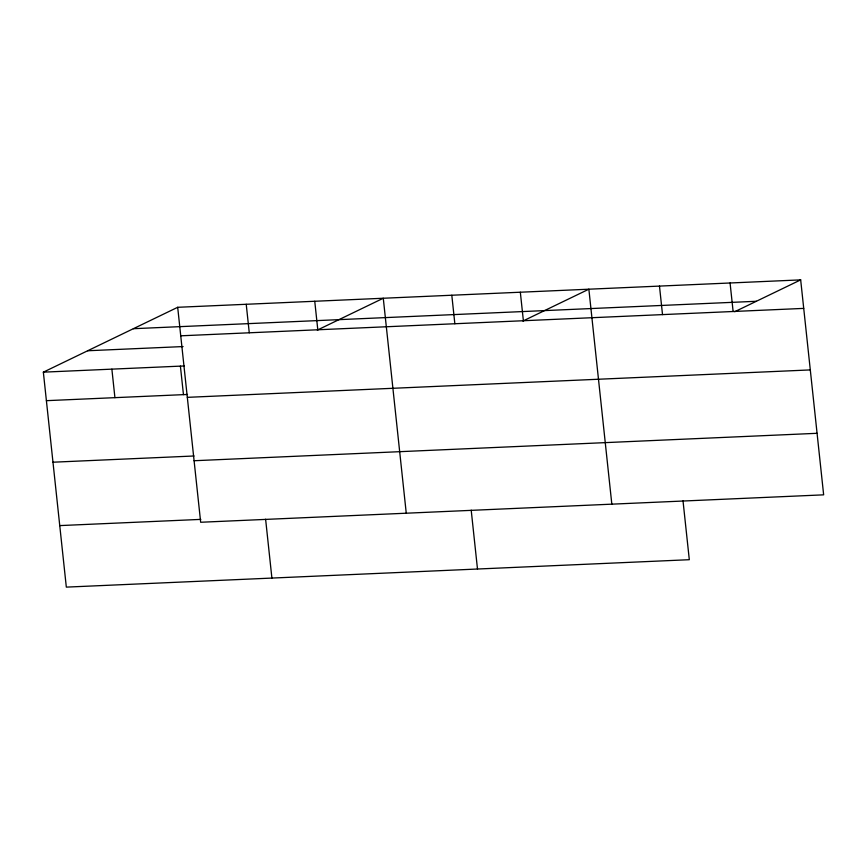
<?xml version="1.0" encoding="UTF-8"?>
<svg xmlns="http://www.w3.org/2000/svg" width="867" height="867" viewBox="0 0 867 867"><rect width="100%" height="100%" fill="white"/><g stroke="black" fill="none" stroke-linecap="round" stroke-linejoin="round"><path stroke-width="1.3" d="M683.012 500.844L689.308 559.703L66.326 587.122L43.35 372.16L177.692 307.297L800.674 279.878L823.65 494.84L200.667 522.259L177.692 307.297M317.311 330.099L383.279 298.248L406.255 513.21M522.888 321.05L588.866 289.199L611.831 504.16M734.707 311.73L800.674 279.878M133.366 328.701L756.338 301.282M180.737 335.811L803.72 308.392M87.686 350.756L183.089 346.562M43.35 372.16L184.433 365.95M46.395 400.673L187.489 394.463M187.315 397.346L810.298 369.916M52.974 462.209L194.056 455.988M194.089 460.735L817.072 433.305M59.747 525.597L200.83 519.387M730.068 282.989L733.124 311.502M659.473 286.088L662.518 314.602M520.33 292.222L523.386 320.736M451.805 295.235L454.85 323.749M471.204 510.175L477.489 569.023M314.754 301.272L317.799 329.785M246.228 304.284L249.273 332.798M265.616 519.225L271.902 578.072M180.401 366.123L183.457 394.637M111.876 369.147L114.921 397.66"/></g></svg>
